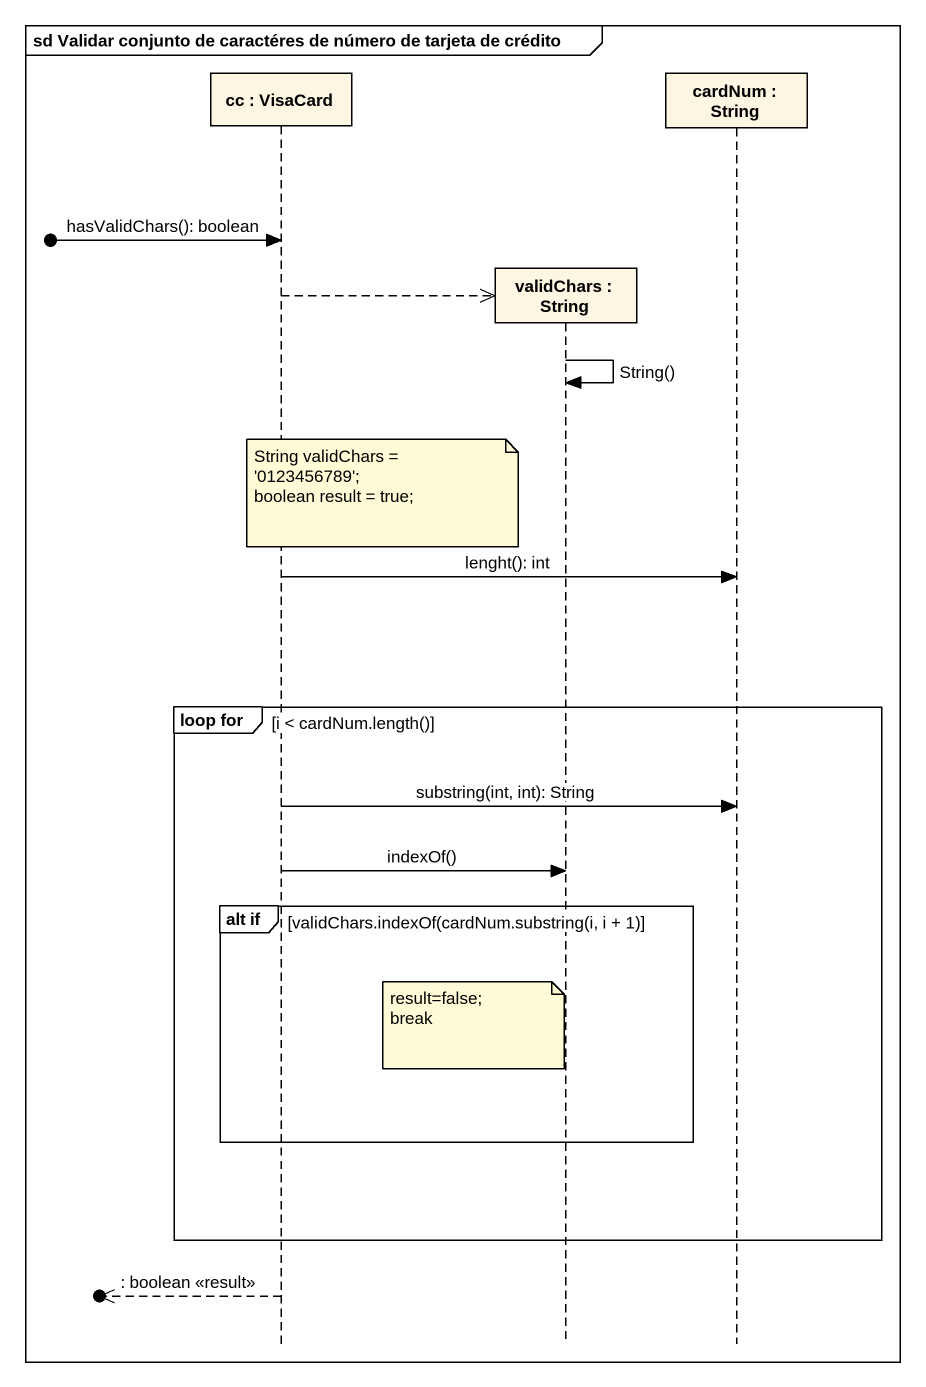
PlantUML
@startuml
mainframe sd Validar conjunto de caractéres de número de tarjeta de crédito
hide footbox
participant "cc : VisaCard" as cc
participant "validChars : String" as validChars
participant "cardNum : String" as cardNum

[o-> cc : hasValidChars(): boolean
cc -->> validChars **
validChars -> validChars : String()
note over cc
  String validChars = '0123456789';
  boolean result = true;
end note
cc -> cardNum : lenght(): int
group loop for [i < cardNum.length()]
  cc -> cardNum : substring(int, int): String
  cc -> validChars : indexOf()
  group alt if [validChars.indexOf(cardNum.substring(i, i + 1)]
    note left of validChars
      result=false;
      break
    end note
  end
end
[o<<-- cc : : boolean <<result>>
@enduml
